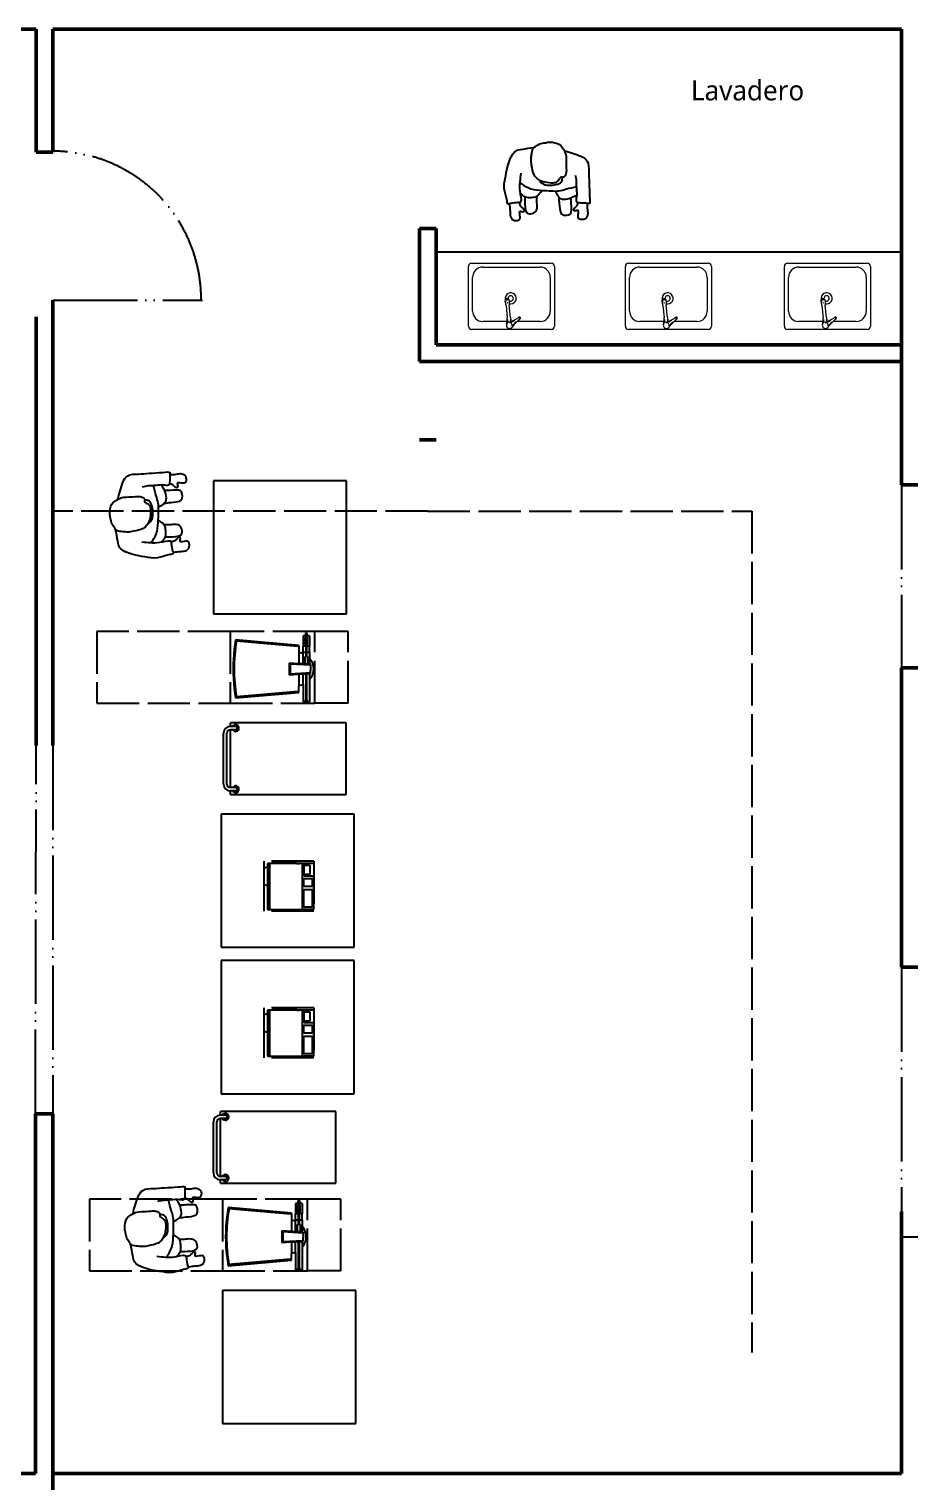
# Model space of a CAD drawing. Header units: millimetres. Extents: x 44692 to 172587, y -26854 to 14445.
# Drawn here: x 143168 to 148461, y -19212 to -10477 of the extents above; entities that cross this region are included whole.
import ezdxf

# ---------------------------------------------------------------- set-up
doc = ezdxf.new("R2010")
doc.units = ezdxf.units.MM
doc.header["$LTSCALE"] = 100
doc.linetypes.add('DASHEDX2', pattern=[3.048, 2.54, -0.508])
doc.linetypes.add('DIVIDEX2', pattern=[6.604, 5.08, -0.508, 0, -0.508, 0, -0.508])
for name, color, linetype in [('Area circulacion', 50, 'DASHEDX2'), ('Area proceso', 90, 'DASHEDX2'), ('Maquinas', 200, 'Continuous'), ('Mesas-estantes', 230, 'Continuous'), ('Muebles', 112, 'Continuous'), ('Personal', 171, 'Continuous'), ('Puertas', 43, 'DIVIDEX2'), ('rotulo', 211, 'Continuous'), ('Transporte semielaborado', 30, 'Continuous')]:
    doc.layers.add(name, color=color, linetype=linetype)
doc.layers.add('Paredes', color=7, linetype='Continuous', lineweight=50)
doc.styles.add('OpenSans', font='OpenSans-Regular.ttf')

# ---------------------------------------------------------------- blocks, each defined once
blk = doc.blocks.new('cl09-14')
at = {"lineweight": 5}
for p, q in [((-0.269, 0.02), (-0.269, 0.3945)), ((-0.249, 0.4145), (0.0095, 0.4145)), ((-0.1788, 0.3645), (-0.0361, 0.3645)), ((0.0095, 0.4145), (0.249, 0.4145)), ((0.0274, 0.3645), (0.1788, 0.3645)), ((0.269, 0.3945), (0.269, 0.02)), ((-0.2428, 0.0885), (-0.2428, 0.3005)), ((0.006, 0.3403), (0.0136, 0.2619)), ((0.034, 0.2639), (0.0265, 0.3414)), ((0.2428, 0.3005), (0.2428, 0.0885)), ((0.249, 0), (-0.249, 0)), ((0.1788, 0.0245), (-0.1788, 0.0245))]:
    blk.add_line(p, q, dxfattribs=at)
for centre, radius, start, end in [((-0.249, 0.3945), 0.02, 90, 180), ((-0.1788, 0.3005), 0.064, 90, 180), ((-0.2092, 0.5518), 0.255, 307.29995, 323.44123), ((0.0939, 0.1256), 0.255, 107.37848, 123.51976), ((-0.0791, 0.4381), 0.0866, 305.66886, 327.17012), ((0.0292, 0.2858), 0.0866, 103.6496, 125.15085), ((0.011, 0.3884), 0.0162, 164.00843, 277.23501), ((0.0117, 0.388), 0.02, 287.37848, 143.44123), ((0.0517, 0.3563), 0.0293, 157.81042, 186.31744), ((0.126, 0.3513), 0.1, 162.19035, 185.67746), ((0.1788, 0.3005), 0.064, 0, 90), ((0.249, 0.3945), 0.02, 0, 90), ((-0.0506, 0.3437), 0.00664, 127.29995, 303.51976), ((-0.0487, 0.3439), 0.00491, 158.92924, 241.9125), ((-0.0935, 0.3304), 0.1, 5.6774, 19.04527), ((-0.0221, 0.3495), 0.0293, 4.17107, 27.91331), ((0.0047, 0.2202), 0.0346, 74.3543, 12.13808), ((0.0047, 0.2202), 0.0168, 61.4601, 4.85789), ((0.0266, 0.2346), 0.0139, 171.17496, 20.1799), ((-0.0859, 0.252), 0.1, 351.17496, 5.6774), ((0.0267, 0.235), 0.00812, 213.71984, 15.80061), ((0.0262, 0.2395), 0.00759, 64.48838, 123.74119), ((0.1335, 0.2738), 0.1, 185.67746, 200.1799), ((-0.249, 0.02), 0.02, 180, 270), ((-0.1788, 0.0885), 0.064, 180, 270), ((0.1788, 0.0885), 0.064, 270, 0), ((0.249, 0.02), 0.02, 270, 0)]:
    blk.add_arc(centre, radius, start, end, dxfattribs=at)
blk = doc.blocks.new('pa17-16')
for points, knots in [([(5.5575, 2.4391), (5.5549, 2.4218), (5.5525, 2.3852), (5.5491, 2.3329), (5.5712, 2.2599), (5.5431, 2.2589), (5.5029, 2.2526), (5.4793, 2.2435), (5.4785, 2.2813), (5.4499, 2.3438), (5.4658, 2.4235), (5.4776, 2.5033), (5.5116, 2.5798), (5.5552, 2.585), (5.608, 2.5962), (5.6336, 2.6001)], [0, 0, 0, 0, 0.404899, 0.829805, 1.276298, 1.516647, 1.885942, 2.122553, 2.418487, 2.881882, 3.382407, 3.897515, 4.613825, 5.020942, 5.393355, 5.393355, 5.393355, 5.393355]), ([(5.62, 2.5537), (5.6188, 2.5427), (5.6154, 2.5253), (5.6223, 2.4901), (5.6346, 2.4293), (5.661, 2.4064), (5.685, 2.3908), (5.7322, 2.3832), (5.7723, 2.3842), (5.7881, 2.3969), (5.8018, 2.4268), (5.8146, 2.4162), (5.8324, 2.4305), (5.8382, 2.4568), (5.8318, 2.5038), (5.8344, 2.5615), (5.8137, 2.5937), (5.7944, 2.6284), (5.7307, 2.6388), (5.7037, 2.6296), (5.6679, 2.626), (5.6442, 2.6055), (5.6228, 2.5961), (5.6214, 2.5667), (5.62, 2.5537)], [0, 0, 0, 0, 0.297584, 0.631064, 1.068635, 1.39533, 1.69617, 2.097861, 2.458938, 2.716293, 3.010442, 3.199165, 3.447293, 3.731671, 4.119196, 4.541864, 4.881702, 5.22714, 5.673063, 5.989311, 6.327668, 6.644571, 6.906626, 7.259736, 7.259736, 7.259736, 7.259736]), ([(5.8196, 2.5846), (5.837, 2.5819), (5.8817, 2.5675), (5.9755, 2.5418), (5.972, 2.4609), (5.9791, 2.3926), (5.9812, 2.315), (5.9891, 2.2612), (5.9692, 2.2664), (5.9401, 2.2663), (5.9063, 2.2668), (5.9005, 2.2811), (5.909, 2.3184), (5.9007, 2.3606), (5.9019, 2.4011), (5.8964, 2.4238), (5.8933, 2.4348)], [6.682038, 6.682038, 6.682038, 6.682038, 7.076266, 7.806153, 8.304227, 8.77662, 9.284333, 9.649979, 9.844608, 10.160206, 10.472731, 10.661147, 10.998544, 11.371438, 11.724832, 12.051545, 12.051545, 12.051545, 12.051545]), ([(5.6724, 2.3994), (5.675, 2.3947), (5.6837, 2.383), (5.7041, 2.3718), (5.7348, 2.3697), (5.774, 2.3728), (5.8085, 2.3874), (5.8116, 2.4015), (5.8144, 2.4199)], [0.121052, 0.121052, 0.121052, 0.121052, 0.297289, 0.584433, 0.895396, 1.26174, 1.600834, 1.760925, 1.760925, 1.760925, 1.760925]), ([(5.5522, 2.3809), (5.573, 2.3653), (5.6222, 2.3398), (5.6924, 2.3383), (5.7952, 2.3323), (5.8376, 2.352), (5.881, 2.3613), (5.9019, 2.366)], [0, 0, 0, 0, 0.49262, 0.970296, 1.525877, 1.91054, 2.357805, 2.357805, 2.357805, 2.357805]), ([(5.5552, 2.3206), (5.5597, 2.3147), (5.5706, 2.3043), (5.5892, 2.2916), (5.6248, 2.2913), (5.6613, 2.2967), (5.6731, 2.3154), (5.6858, 2.3299), (5.6912, 2.3378)], [0, 0, 0, 0, 0.262594, 0.520609, 0.853848, 1.185107, 1.43842, 1.738028, 1.738028, 1.738028, 1.738028]), ([(5.7713, 2.3359), (5.7736, 2.3305), (5.7786, 2.3203), (5.7954, 2.2951), (5.8154, 2.2848), (5.8612, 2.2906), (5.8838, 2.3057), (5.8988, 2.3117), (5.9058, 2.3148)], [0, 0, 0, 0, 0.233477, 0.532145, 0.79329, 1.163492, 1.458071, 1.725911, 1.725911, 1.725911, 1.725911]), ([(5.4915, 2.2484), (5.4936, 2.2374), (5.4981, 2.215), (5.4968, 2.1806), (5.512, 2.1445), (5.5569, 2.147), (5.5634, 2.1681), (5.5498, 2.2128), (5.5753, 2.1995), (5.5912, 2.209), (5.5741, 2.2257), (5.5617, 2.2339), (5.5559, 2.2515), (5.5556, 2.26)], [0, 0, 0, 0, 0.324329, 0.654038, 0.980089, 1.31306, 1.562526, 1.890179, 2.123217, 2.319335, 2.559559, 2.78492, 3.066636, 3.066636, 3.066636, 3.066636]), ([(5.5867, 2.2952), (5.5866, 2.2877), (5.5872, 2.2667), (5.5883, 2.1873), (5.6353, 2.19), (5.6673, 2.2128), (5.6606, 2.2618), (5.6599, 2.2881), (5.6606, 2.3008)], [0.078483, 0.078483, 0.078483, 0.078483, 0.321516, 0.797556, 1.122606, 1.448668, 1.830958, 2.166281, 2.166281, 2.166281, 2.166281]), ([(5.7943, 2.2992), (5.7951, 2.2858), (5.7984, 2.2614), (5.8038, 2.2002), (5.8255, 2.1869), (5.8672, 2.191), (5.8755, 2.2117), (5.8718, 2.2605), (5.8715, 2.286), (5.871, 2.2978)], [0, 0, 0, 0, 0.353805, 0.775896, 1.041599, 1.377968, 1.615337, 2.001902, 2.313716, 2.313716, 2.313716, 2.313716]), ([(5.9713, 2.2652), (5.9703, 2.2553), (5.9686, 2.234), (5.9786, 2.2017), (5.9668, 2.1644), (5.9218, 2.1628), (5.9134, 2.1832), (5.9229, 2.229), (5.8988, 2.2135), (5.882, 2.2215), (5.8976, 2.2397), (5.908, 2.248), (5.912, 2.2618), (5.9127, 2.2683)], [0.038839, 0.038839, 0.038839, 0.038839, 0.324329, 0.654038, 0.980089, 1.31306, 1.562526, 1.890179, 2.123217, 2.319335, 2.559559, 2.78492, 2.989829, 2.989829, 2.989829, 2.989829])]:
    blk.add_open_spline(points, degree=3, knots=knots)

msp = doc.modelspace()

# ---------------------------------------------------------------- linework, layer by layer
for p, q in [((144885.805, -14098.622), (144885.805, -14098.622)), ((144578.18, -15730.149), (144578.18, -15780.149)), ((144578.018, -16611.707), (144578.018, -16661.707)), ((144840.681, -17512.047), (144840.681, -17512.047))]:
    msp.add_line(p, q)
at = {"layer": 'Area circulacion'}
for p, q in [((145513.287, -12139.315), (145513.287, -12107.328)), ((145563.287, -13376.065), (143310.452, -13376.065)), ((145563.287, -13376.065), (147511.465, -13376.065)), ((147511.465, -13376.065), (147511.465, -18434.382))]:
    msp.add_line(p, q, dxfattribs=at)
at = {"layer": 'Area proceso', "color": 3}
for p, q in [((144375.805, -14098.622), (143575.805, -14098.622)), ((143575.805, -14098.622), (143575.805, -14528.622)), ((144885.805, -14098.622), (144285.805, -14098.622)), ((145085.805, -14098.622), (144885.805, -14098.622)), ((145085.805, -14528.622), (145085.805, -14098.622)), ((143575.805, -14528.622), (144375.805, -14528.622)), ((144330.681, -17512.047), (143530.681, -17512.047)), ((143530.681, -17512.047), (143530.681, -17942.047)), ((144840.681, -17512.047), (144240.681, -17512.047)), ((145040.681, -17512.047), (144840.681, -17512.047)), ((145040.681, -17942.047), (145040.681, -17512.047)), ((143530.681, -17942.047), (144330.681, -17942.047))]:
    msp.add_line(p, q, dxfattribs=at)
at = {"layer": 'Area proceso'}
for p, q in [((144885.805, -14098.622), (144375.805, -14098.622)), ((144375.805, -14098.622), (144375.805, -14528.622)), ((144885.805, -14098.622), (144375.805, -14098.622)), ((144885.805, -14528.622), (144885.805, -14098.622)), ((144375.805, -14528.622), (144885.805, -14528.622)), ((145085.805, -14528.622), (144885.805, -14528.622)), ((144578.18, -15480.149), (144578.18, -15730.149)), ((144878.18, -15480.149), (144578.18, -15480.149)), ((144878.18, -15480.149), (144878.18, -15780.149)), ((144878.18, -15780.149), (144578.18, -15780.149)), ((144578.018, -16361.707), (144578.018, -16611.707)), ((144878.018, -16361.707), (144578.018, -16361.707)), ((144878.018, -16361.707), (144878.018, -16661.707)), ((144878.018, -16661.707), (144578.018, -16661.707)), ((144840.681, -17512.047), (144330.681, -17512.047)), ((144330.681, -17512.047), (144330.681, -17942.047)), ((144840.681, -17512.047), (144330.681, -17512.047)), ((144840.681, -17942.047), (144840.681, -17512.047)), ((144330.681, -17942.047), (144840.681, -17942.047)), ((145040.681, -17942.047), (144840.681, -17942.047))]:
    msp.add_line(p, q, dxfattribs=at)
at = {"layer": 'Maquinas'}
for p, q in [((144408.751, -14149.079), (144404.247, -14177.983)), ((144789.581, -14182.397), (144408.751, -14149.079)), ((144408.751, -14149.079), (144414.055, -14155.85)), ((144830.774, -14124.999), (144814.727, -14124.999)), ((144814.727, -14124.999), (144814.727, -14186.62)), ((144826.116, -14132.177), (144826.116, -14177.769)), ((144830.774, -14132.177), (144826.116, -14132.177)), ((144830.774, -14106.132), (144837.113, -14106.132)), ((144830.774, -14111.023), (144830.774, -14106.132)), ((144830.774, -14111.023), (144837.113, -14111.023)), ((144830.774, -14124.999), (144830.774, -14111.023)), ((144830.774, -14124.999), (144830.774, -14132.177)), ((144830.774, -14132.177), (144830.774, -14177.769)), ((144837.113, -14106.132), (144837.113, -14111.023)), ((144837.113, -14111.023), (144837.113, -14124.999)), ((144853.159, -14124.999), (144837.113, -14124.999)), ((144837.113, -14132.177), (144837.113, -14124.999)), ((144841.77, -14132.177), (144837.113, -14132.177)), ((144837.113, -14177.769), (144837.113, -14132.177)), ((144841.77, -14177.769), (144841.77, -14132.177)), ((144853.159, -14124.999), (144853.159, -14186.62)), ((144397.684, -14236.114), (144395.631, -14265.294)), ((144400.557, -14207.002), (144397.684, -14236.114)), ((144404.247, -14177.983), (144400.557, -14207.002)), ((144783.298, -14188.155), (144414.055, -14155.85)), ((144783.298, -14188.155), (144789.581, -14182.397)), ((144789.581, -14182.397), (144789.581, -14222.45)), ((144789.581, -14222.45), (144813.042, -14228.755)), ((144789.581, -14222.45), (144789.581, -14292.409)), ((144813.042, -14228.755), (144814.727, -14229.677)), ((144830.774, -14186.62), (144814.727, -14186.62)), ((144814.727, -14223.247), (144814.727, -14186.62)), ((144814.727, -14223.247), (144830.774, -14223.247)), ((144814.727, -14223.247), (144814.727, -14229.677)), ((144814.727, -14293.779), (144814.727, -14229.677)), ((144830.774, -14177.769), (144826.116, -14177.769)), ((144830.774, -14177.769), (144830.774, -14186.62)), ((144830.774, -14186.62), (144830.774, -14223.247)), ((144830.774, -14223.247), (144830.774, -14249.723)), ((144841.77, -14177.769), (144837.113, -14177.769)), ((144837.113, -14186.62), (144837.113, -14177.769)), ((144853.159, -14186.62), (144837.113, -14186.62)), ((144837.113, -14223.247), (144837.113, -14186.62)), ((144837.113, -14223.247), (144853.159, -14223.247)), ((144837.113, -14249.723), (144837.113, -14223.247)), ((144853.159, -14223.247), (144853.159, -14186.62)), ((144853.159, -14223.247), (144853.159, -14257.996)), ((144394.398, -14294.521), (144393.987, -14323.771)), ((144393.987, -14323.771), (144394.398, -14353.021)), ((144395.631, -14265.294), (144394.398, -14294.521)), ((144731.634, -14289.252), (144731.634, -14358.29)), ((144789.581, -14292.409), (144731.634, -14289.252)), ((144736.99, -14294.908), (144731.634, -14289.252)), ((144859.907, -14301.604), (144736.99, -14294.908)), ((144736.99, -14294.908), (144736.99, -14352.635)), ((144814.727, -14293.779), (144789.581, -14292.409)), ((144826.116, -14294.399), (144814.727, -14293.779)), ((144830.774, -14249.723), (144826.116, -14249.723)), ((144826.116, -14294.399), (144826.116, -14249.723)), ((144841.77, -14295.252), (144826.116, -14294.399)), ((144837.113, -14249.723), (144830.774, -14249.723)), ((144841.77, -14249.723), (144837.113, -14249.723)), ((144841.77, -14249.723), (144841.77, -14295.252)), ((144853.159, -14295.873), (144841.77, -14295.252)), ((144853.159, -14257.996), (144853.159, -14295.873)), ((144859.907, -14296.24), (144853.159, -14295.873)), ((144859.907, -14296.24), (144859.907, -14301.604)), ((144859.907, -14301.604), (144859.907, -14315.19)), ((144859.907, -14315.19), (144859.907, -14332.353)), ((144394.398, -14353.021), (144395.631, -14382.248)), ((144395.631, -14382.248), (144397.684, -14411.429)), ((144397.684, -14411.429), (144400.557, -14440.54)), ((144731.634, -14358.29), (144736.99, -14352.635)), ((144731.634, -14358.29), (144789.581, -14355.134)), ((144736.99, -14352.635), (144859.615, -14345.955)), ((144789.581, -14355.134), (144814.727, -14353.764)), ((144789.581, -14355.134), (144789.581, -14425.093)), ((144814.727, -14353.764), (144830.774, -14352.89)), ((144814.727, -14417.866), (144814.727, -14353.764)), ((144830.774, -14352.89), (144837.113, -14352.544)), ((144830.774, -14352.89), (144830.774, -14509.966)), ((144837.113, -14352.544), (144853.159, -14351.67)), ((144837.113, -14509.966), (144837.113, -14352.544)), ((144853.159, -14351.67), (144859.907, -14351.302)), ((144853.159, -14351.67), (144853.159, -14389.547)), ((144853.159, -14389.547), (144853.159, -14522.544)), ((144859.615, -14345.955), (144859.907, -14345.955)), ((144859.847, -14350.197), (144859.615, -14345.955)), ((144859.847, -14350.197), (144859.907, -14345.955)), ((144859.907, -14351.302), (144859.847, -14350.197)), ((144859.907, -14345.955), (144859.907, -14332.353)), ((144400.557, -14440.54), (144404.247, -14469.56)), ((144404.247, -14469.56), (144408.751, -14498.464)), ((144408.751, -14498.464), (144789.581, -14465.145)), ((144408.751, -14498.464), (144414.055, -14491.693)), ((144783.298, -14459.388), (144414.055, -14491.693)), ((144789.581, -14465.145), (144783.298, -14459.388)), ((144813.042, -14418.787), (144789.581, -14425.093)), ((144789.581, -14465.145), (144789.581, -14425.093)), ((144814.727, -14417.866), (144813.042, -14418.787)), ((144814.727, -14417.866), (144814.727, -14522.544)), ((144830.774, -14522.544), (144814.727, -14522.544)), ((144837.113, -14509.966), (144830.774, -14509.966)), ((144830.774, -14522.544), (144830.774, -14509.966)), ((144830.774, -14522.544), (144837.113, -14522.544)), ((144830.774, -14522.544), (144830.774, -14527.435)), ((144830.774, -14527.435), (144837.113, -14527.435)), ((144837.113, -14509.966), (144837.113, -14522.544)), ((144853.159, -14522.544), (144837.113, -14522.544)), ((144837.113, -14522.544), (144837.113, -14527.435)), ((144601.229, -15515.463), (144578.996, -15521.562)), ((144578.996, -15521.562), (144578.996, -15619.061)), ((144601.229, -15493.507), (144601.229, -15515.463)), ((144613.309, -15493.507), (144601.229, -15493.507)), ((144603.23, -15514.914), (144601.229, -15515.463)), ((144608.076, -15514.914), (144603.23, -15514.914)), ((144603.23, -15625.709), (144603.23, -15514.914)), ((144608.076, -15625.709), (144608.076, -15514.914)), ((144613.309, -15493.507), (144613.309, -15770.458)), ((144631.428, -15493.507), (144613.309, -15493.507)), ((144683.552, -15491.62), (144631.428, -15491.62)), ((144631.428, -15493.507), (144631.428, -15491.62)), ((144777.255, -15493.507), (144631.428, -15493.507)), ((144683.552, -15491.62), (144683.552, -15487.845)), ((144683.552, -15487.845), (144689.605, -15487.845)), ((144683.552, -15491.62), (144689.605, -15491.62)), ((144689.605, -15491.62), (144689.605, -15487.845)), ((144696.586, -15487.845), (144689.605, -15487.845)), ((144696.586, -15491.62), (144689.605, -15491.62)), ((144696.586, -15487.845), (144696.586, -15484.07)), ((144696.586, -15484.07), (144713.572, -15484.07)), ((144696.586, -15491.62), (144696.586, -15487.845)), ((144696.586, -15491.62), (144713.572, -15491.62)), ((144713.572, -15487.845), (144713.572, -15484.07)), ((144720.554, -15487.845), (144713.572, -15487.845)), ((144713.572, -15491.62), (144713.572, -15487.845)), ((144720.554, -15491.62), (144713.572, -15491.62)), ((144720.554, -15491.62), (144720.554, -15487.845)), ((144720.554, -15487.845), (144726.576, -15487.845)), ((144720.554, -15491.62), (144726.576, -15491.62)), ((144726.576, -15491.62), (144726.576, -15487.845)), ((144777.255, -15491.62), (144726.576, -15491.62)), ((144777.255, -15493.507), (144777.255, -15491.62)), ((144777.255, -15491.62), (144792.864, -15491.62)), ((144777.255, -15493.507), (144792.864, -15493.507)), ((144792.864, -15493.507), (144792.864, -15491.62)), ((144792.864, -15491.62), (144805.569, -15491.62)), ((144805.569, -15493.507), (144792.864, -15493.507)), ((144805.569, -15493.507), (144805.569, -15491.62)), ((144805.569, -15491.62), (144806.094, -15491.62)), ((144806.094, -15493.507), (144805.569, -15493.507)), ((144806.094, -15493.507), (144806.094, -15491.62)), ((144808.929, -15493.507), (144806.094, -15493.507)), ((144808.929, -15493.507), (144808.929, -15770.458)), ((144820.253, -15493.507), (144808.929, -15493.507)), ((144878.18, -15493.507), (144820.253, -15493.507)), ((144820.253, -15493.507), (144820.253, -15502.944)), ((144820.253, -15559.566), (144820.253, -15502.944)), ((144820.253, -15502.944), (144854.321, -15502.944)), ((144854.321, -15502.944), (144854.321, -15559.566)), ((144878.18, -15493.507), (144878.18, -15569.003)), ((144578.996, -15619.061), (144601.229, -15625.16)), ((144601.229, -15625.16), (144601.229, -15770.458)), ((144601.229, -15625.16), (144603.23, -15625.709)), ((144603.23, -15625.709), (144608.076, -15625.709)), ((144818.65, -15584.102), (144868.689, -15584.102)), ((144818.65, -15632.436), (144818.65, -15584.102)), ((144868.689, -15632.436), (144818.65, -15632.436)), ((144854.321, -15559.566), (144820.253, -15559.566)), ((144820.253, -15559.566), (144820.253, -15569.003)), ((144878.18, -15569.003), (144820.253, -15569.003)), ((144868.689, -15584.102), (144868.689, -15632.436)), ((144878.18, -15770.458), (144878.18, -15569.003)), ((144818.65, -15649.83), (144868.689, -15649.83)), ((144818.65, -15755.359), (144818.65, -15649.83)), ((144868.689, -15649.83), (144868.689, -15755.359)), ((144601.229, -15770.458), (144613.309, -15770.458)), ((144613.309, -15770.458), (144808.929, -15770.458)), ((144878.18, -15770.458), (144808.929, -15770.458)), ((144868.689, -15755.359), (144818.65, -15755.359)), ((144601.067, -16397.021), (144578.834, -16403.12)), ((144578.834, -16403.12), (144578.834, -16500.619)), ((144601.067, -16375.065), (144601.067, -16397.021)), ((144613.146, -16375.065), (144601.067, -16375.065)), ((144603.067, -16396.472), (144601.067, -16397.021)), ((144607.914, -16396.472), (144603.067, -16396.472)), ((144603.067, -16507.267), (144603.067, -16396.472)), ((144607.914, -16507.267), (144607.914, -16396.472)), ((144613.146, -16375.065), (144613.146, -16652.016)), ((144631.265, -16375.065), (144613.146, -16375.065)), ((144683.39, -16373.178), (144631.265, -16373.178)), ((144631.265, -16375.065), (144631.265, -16373.178)), ((144777.092, -16375.065), (144631.265, -16375.065)), ((144683.39, -16373.178), (144683.39, -16369.403)), ((144683.39, -16369.403), (144689.442, -16369.403)), ((144683.39, -16373.178), (144689.442, -16373.178)), ((144689.442, -16373.178), (144689.442, -16369.403)), ((144696.423, -16369.403), (144689.442, -16369.403)), ((144696.423, -16373.178), (144689.442, -16373.178)), ((144696.423, -16369.403), (144696.423, -16365.628)), ((144696.423, -16365.628), (144713.41, -16365.628)), ((144696.423, -16373.178), (144696.423, -16369.403)), ((144696.423, -16373.178), (144713.41, -16373.178)), ((144713.41, -16369.403), (144713.41, -16365.628)), ((144720.391, -16369.403), (144713.41, -16369.403)), ((144713.41, -16373.178), (144713.41, -16369.403)), ((144720.391, -16373.178), (144713.41, -16373.178)), ((144720.391, -16373.178), (144720.391, -16369.403)), ((144720.391, -16369.403), (144726.413, -16369.403)), ((144720.391, -16373.178), (144726.413, -16373.178)), ((144726.413, -16373.178), (144726.413, -16369.403)), ((144777.092, -16373.178), (144726.413, -16373.178)), ((144777.092, -16375.065), (144777.092, -16373.178)), ((144777.092, -16373.178), (144792.702, -16373.178)), ((144777.092, -16375.065), (144792.702, -16375.065)), ((144792.702, -16375.065), (144792.702, -16373.178)), ((144792.702, -16373.178), (144805.406, -16373.178)), ((144805.406, -16375.065), (144792.702, -16375.065)), ((144805.406, -16375.065), (144805.406, -16373.178)), ((144805.406, -16373.178), (144805.931, -16373.178)), ((144805.931, -16375.065), (144805.406, -16375.065)), ((144805.931, -16375.065), (144805.931, -16373.178)), ((144808.766, -16375.065), (144805.931, -16375.065)), ((144808.766, -16375.065), (144808.766, -16652.016)), ((144820.091, -16375.065), (144808.766, -16375.065)), ((144878.018, -16375.065), (144820.091, -16375.065)), ((144820.091, -16375.065), (144820.091, -16384.502)), ((144820.091, -16441.124), (144820.091, -16384.502)), ((144820.091, -16384.502), (144854.159, -16384.502)), ((144854.159, -16384.502), (144854.159, -16441.124)), ((144878.018, -16375.065), (144878.018, -16450.561)), ((144578.834, -16500.619), (144601.067, -16506.718)), ((144601.067, -16506.718), (144601.067, -16652.016)), ((144601.067, -16506.718), (144603.067, -16507.267)), ((144603.067, -16507.267), (144607.914, -16507.267)), ((144818.487, -16465.66), (144868.526, -16465.66)), ((144818.487, -16513.994), (144818.487, -16465.66)), ((144854.159, -16441.124), (144820.091, -16441.124)), ((144820.091, -16441.124), (144820.091, -16450.561)), ((144878.018, -16450.561), (144820.091, -16450.561)), ((144868.526, -16465.66), (144868.526, -16513.994)), ((144878.018, -16652.016), (144878.018, -16450.561)), ((144868.526, -16513.994), (144818.487, -16513.994)), ((144818.487, -16531.388), (144868.526, -16531.388)), ((144818.487, -16636.917), (144818.487, -16531.388)), ((144868.526, -16531.388), (144868.526, -16636.917)), ((144601.067, -16652.016), (144613.146, -16652.016)), ((144613.146, -16652.016), (144808.766, -16652.016)), ((144878.018, -16652.016), (144808.766, -16652.016)), ((144868.526, -16636.917), (144818.487, -16636.917)), ((144785.65, -17538.423), (144769.603, -17538.423)), ((144769.603, -17538.423), (144769.603, -17600.045)), ((144780.992, -17545.602), (144780.992, -17591.194)), ((144785.65, -17545.602), (144780.992, -17545.602)), ((144785.65, -17519.557), (144791.989, -17519.557)), ((144785.65, -17524.448), (144785.65, -17519.557)), ((144785.65, -17524.448), (144791.989, -17524.448)), ((144785.65, -17538.423), (144785.65, -17524.448)), ((144785.65, -17538.423), (144785.65, -17545.602)), ((144785.65, -17545.602), (144785.65, -17591.194)), ((144791.989, -17519.557), (144791.989, -17524.448)), ((144791.989, -17524.448), (144791.989, -17538.423)), ((144808.035, -17538.423), (144791.989, -17538.423)), ((144791.989, -17545.602), (144791.989, -17538.423)), ((144796.646, -17545.602), (144791.989, -17545.602)), ((144791.989, -17591.194), (144791.989, -17545.602)), ((144796.646, -17591.194), (144796.646, -17545.602)), ((144808.035, -17538.423), (144808.035, -17600.045)), ((144355.433, -17620.427), (144352.56, -17649.539)), ((144359.123, -17591.408), (144355.433, -17620.427)), ((144363.627, -17562.504), (144359.123, -17591.408)), ((144744.457, -17595.822), (144363.627, -17562.504)), ((144363.627, -17562.504), (144368.931, -17569.275)), ((144738.174, -17601.579), (144368.931, -17569.275)), ((144738.174, -17601.579), (144744.457, -17595.822)), ((144744.457, -17595.822), (144744.457, -17635.875)), ((144744.457, -17635.875), (144767.918, -17642.18)), ((144744.457, -17635.875), (144744.457, -17705.834)), ((144767.918, -17642.18), (144769.603, -17643.102)), ((144785.65, -17600.045), (144769.603, -17600.045)), ((144769.603, -17636.672), (144769.603, -17600.045)), ((144769.603, -17636.672), (144785.65, -17636.672)), ((144769.603, -17636.672), (144769.603, -17643.102)), ((144769.603, -17707.204), (144769.603, -17643.102)), ((144785.65, -17591.194), (144780.992, -17591.194)), ((144785.65, -17591.194), (144785.65, -17600.045)), ((144785.65, -17600.045), (144785.65, -17636.672)), ((144785.65, -17636.672), (144785.65, -17663.148)), ((144796.646, -17591.194), (144791.989, -17591.194)), ((144791.989, -17600.045), (144791.989, -17591.194)), ((144808.035, -17600.045), (144791.989, -17600.045)), ((144791.989, -17636.672), (144791.989, -17600.045)), ((144791.989, -17636.672), (144808.035, -17636.672)), ((144791.989, -17663.148), (144791.989, -17636.672)), ((144808.035, -17636.672), (144808.035, -17600.045)), ((144808.035, -17636.672), (144808.035, -17671.421)), ((144349.274, -17707.946), (144348.863, -17737.196)), ((144350.507, -17678.719), (144349.274, -17707.946)), ((144352.56, -17649.539), (144350.507, -17678.719)), ((144686.51, -17702.677), (144686.51, -17771.715)), ((144744.457, -17705.834), (144686.51, -17702.677)), ((144691.866, -17708.333), (144686.51, -17702.677)), ((144814.783, -17715.028), (144691.866, -17708.333)), ((144691.866, -17708.333), (144691.866, -17766.06)), ((144769.603, -17707.204), (144744.457, -17705.834)), ((144780.992, -17707.824), (144769.603, -17707.204)), ((144785.65, -17663.148), (144780.992, -17663.148)), ((144780.992, -17707.824), (144780.992, -17663.148)), ((144796.646, -17708.677), (144780.992, -17707.824)), ((144791.989, -17663.148), (144785.65, -17663.148)), ((144796.646, -17663.148), (144791.989, -17663.148)), ((144796.646, -17663.148), (144796.646, -17708.677)), ((144808.035, -17709.297), (144796.646, -17708.677)), ((144808.035, -17671.421), (144808.035, -17709.297)), ((144814.783, -17709.665), (144808.035, -17709.297)), ((144814.783, -17709.665), (144814.783, -17715.028)), ((144814.783, -17715.028), (144814.783, -17728.615)), ((144814.783, -17728.615), (144814.783, -17745.777)), ((144348.863, -17737.196), (144349.274, -17766.446)), ((144349.274, -17766.446), (144350.507, -17795.673)), ((144350.507, -17795.673), (144352.56, -17824.854)), ((144686.51, -17771.715), (144691.866, -17766.06)), ((144686.51, -17771.715), (144744.457, -17768.558)), ((144691.866, -17766.06), (144814.491, -17759.38)), ((144744.457, -17768.558), (144769.603, -17767.188)), ((144744.457, -17768.558), (144744.457, -17838.518)), ((144769.603, -17767.188), (144785.65, -17766.314)), ((144769.603, -17831.29), (144769.603, -17767.188)), ((144785.65, -17766.314), (144791.989, -17765.969)), ((144785.65, -17766.314), (144785.65, -17923.391)), ((144791.989, -17765.969), (144808.035, -17765.095)), ((144791.989, -17923.391), (144791.989, -17765.969)), ((144808.035, -17765.095), (144814.783, -17764.727)), ((144808.035, -17765.095), (144808.035, -17802.971)), ((144808.035, -17802.971), (144808.035, -17935.969)), ((144814.491, -17759.38), (144814.783, -17759.38)), ((144814.722, -17763.622), (144814.491, -17759.38)), ((144814.722, -17763.622), (144814.783, -17759.38)), ((144814.783, -17764.727), (144814.722, -17763.622)), ((144814.783, -17759.38), (144814.783, -17745.777)), ((144352.56, -17824.854), (144355.433, -17853.965)), ((144355.433, -17853.965), (144359.123, -17882.984)), ((144359.123, -17882.984), (144363.627, -17911.889)), ((144363.627, -17911.889), (144744.457, -17878.57)), ((144363.627, -17911.889), (144368.931, -17905.117)), ((144738.174, -17872.813), (144368.931, -17905.117)), ((144744.457, -17878.57), (144738.174, -17872.813)), ((144767.918, -17832.212), (144744.457, -17838.518)), ((144744.457, -17878.57), (144744.457, -17838.518)), ((144769.603, -17831.29), (144767.918, -17832.212)), ((144769.603, -17831.29), (144769.603, -17935.969)), ((144785.65, -17935.969), (144769.603, -17935.969)), ((144791.989, -17923.391), (144785.65, -17923.391)), ((144785.65, -17935.969), (144785.65, -17923.391)), ((144785.65, -17935.969), (144791.989, -17935.969)), ((144785.65, -17935.969), (144785.65, -17940.86)), ((144785.65, -17940.86), (144791.989, -17940.86)), ((144791.989, -17923.391), (144791.989, -17935.969)), ((144808.035, -17935.969), (144791.989, -17935.969)), ((144791.989, -17935.969), (144791.989, -17940.86))]:
    msp.add_line(p, q, dxfattribs=at)
for points in [[(144853.159, -14257.996), (144857.564, -14264.739), (144861.249, -14270.847), (144864.295, -14276.387), (144866.784, -14281.429), (144868.796, -14286.041), (144870.412, -14290.291), (144871.713, -14294.247), (144872.779, -14297.979), (144873.679, -14301.545), (144874.433, -14304.975), (144875.049, -14308.287), (144875.536, -14311.501), (144875.9, -14314.637), (144876.15, -14317.715), (144876.295, -14320.753), (144876.341, -14323.771), (144876.295, -14326.79), (144876.15, -14329.828), (144875.9, -14332.905), (144875.536, -14336.041), (144875.049, -14339.256), (144874.433, -14342.568), (144873.679, -14345.997), (144872.779, -14349.564), (144871.713, -14353.296), (144870.412, -14357.252), (144868.796, -14361.502), (144866.784, -14366.114), (144864.295, -14371.156), (144861.249, -14376.696), (144857.564, -14382.804), (144853.159, -14389.547)], [(144859.907, -14332.353), (144860.232, -14331.467), (144860.511, -14330.507), (144860.743, -14329.483), (144860.931, -14328.405), (144861.075, -14327.284), (144861.176, -14326.131), (144861.236, -14324.956), (144861.256, -14323.771), (144861.236, -14322.586), (144861.176, -14321.412), (144861.075, -14320.259), (144860.931, -14319.138), (144860.743, -14318.06), (144860.511, -14317.036), (144860.232, -14316.075), (144859.907, -14315.19)], [(144808.035, -17671.421), (144812.44, -17678.164), (144816.125, -17684.271), (144819.171, -17689.812), (144821.66, -17694.854), (144823.672, -17699.466), (144825.288, -17703.715), (144826.589, -17707.672), (144827.655, -17711.403), (144828.555, -17714.97), (144829.309, -17718.4), (144829.925, -17721.712), (144830.412, -17724.926), (144830.776, -17728.062), (144831.026, -17731.139), (144831.171, -17734.178), (144831.217, -17737.196), (144831.171, -17740.215), (144831.026, -17743.253), (144830.776, -17746.33), (144830.412, -17749.466), (144829.925, -17752.68), (144829.309, -17755.993), (144828.555, -17759.422), (144827.655, -17762.989), (144826.589, -17766.72), (144825.288, -17770.677), (144823.672, -17774.927), (144821.66, -17779.538), (144819.171, -17784.58), (144816.125, -17790.121), (144812.44, -17796.228), (144808.035, -17802.971)], [(144814.783, -17745.777), (144815.108, -17744.892), (144815.387, -17743.932), (144815.619, -17742.907), (144815.807, -17741.829), (144815.951, -17740.709), (144816.052, -17739.556), (144816.112, -17738.381), (144816.132, -17737.196), (144816.112, -17736.011), (144816.052, -17734.837), (144815.951, -17733.684), (144815.807, -17732.563), (144815.619, -17731.485), (144815.387, -17730.46), (144815.108, -17729.5), (144814.783, -17728.615)]]:
    msp.add_lwpolyline(points, dxfattribs=at)
for centre in [(145371.331, -14324.844), (145326.207, -17738.269)]:
    msp.add_arc(centre, 971.708, 169.9864267, 189.8870323, dxfattribs=at)
at = {"layer": 'Mesas-estantes'}
for p, q in [((145075.818, -13192.939), (144275.818, -13192.939)), ((144275.818, -13192.939), (144275.818, -13992.939)), ((145075.818, -13992.939), (145075.818, -13192.939)), ((144275.818, -13992.939), (145075.818, -13992.939)), ((145122.205, -15195.981), (144322.205, -15195.981)), ((144322.205, -15195.981), (144322.205, -15995.981)), ((145122.205, -15995.981), (145122.205, -15195.981)), ((144322.205, -15995.981), (145122.205, -15995.981)), ((145122.043, -16077.539), (144322.043, -16077.539)), ((144322.043, -16077.539), (144322.043, -16877.539)), ((145122.043, -16877.539), (145122.043, -16077.539)), ((144322.043, -16877.539), (145122.043, -16877.539)), ((145130.681, -18060.796), (144330.681, -18060.796)), ((144330.681, -18060.796), (144330.681, -18860.796)), ((145130.681, -18860.796), (145130.681, -18060.796)), ((144330.681, -18860.796), (145130.681, -18860.796))]:
    msp.add_line(p, q, dxfattribs=at)
at = {"layer": 'Muebles'}
msp.add_line((145613.287, -11815.678), (148411.465, -11815.678), dxfattribs=at)
at = {"layer": 'Paredes'}
for p, q in [((143210.452, -10476.822), (140520.003, -10476.822)), ((143210.452, -11017.336), (143210.452, -10476.822)), ((143310.452, -11017.336), (143310.452, -10476.822)), ((144814.453, -10476.822), (145414.453, -10476.822)), ((148411.465, -10476.822), (145411.465, -10476.822)), ((148411.465, -12864.358), (148411.465, -10476.822)), ((148411.465, -10976.065), (148411.465, -12176.065)), ((143210.452, -11163.193), (143210.452, -11017.336)), ((143310.452, -11163.193), (143310.452, -11017.336)), ((143210.452, -11163.193), (143210.452, -11216.578)), ((143310.452, -11216.578), (143310.452, -11163.193)), ((143210.452, -11216.578), (143310.452, -11216.578)), ((145513.287, -12376.065), (145513.287, -11676.065)), ((145613.287, -11676.065), (145513.287, -11676.065)), ((145613.287, -12376.065), (145613.287, -11676.065)), ((143310.452, -12764.358), (143310.452, -12107.328)), ((143210.452, -12864.358), (143210.452, -12207.328)), ((148411.465, -12176.065), (148411.465, -12376.065)), ((145513.287, -12376.065), (145513.287, -12476.065)), ((145627.957, -12376.065), (145613.287, -12376.065)), ((148411.465, -12376.065), (145627.957, -12376.065)), ((148411.465, -12376.065), (148411.465, -12476.065)), ((148411.465, -12476.065), (145513.287, -12476.065)), ((143310.452, -12764.358), (143310.452, -14784.805)), ((143210.452, -12864.358), (143210.452, -14784.805)), ((148411.465, -12864.358), (148411.465, -13217.233)), ((145513.287, -12946.927), (145613.287, -12946.927)), ((148511.465, -13217.233), (148411.465, -13217.233)), ((148411.465, -14417.233), (148411.465, -14317.233)), ((148411.465, -14317.233), (150611.465, -14317.233)), ((148411.465, -14317.233), (148411.465, -16117.233)), ((148411.465, -16117.233), (148411.465, -14417.233)), ((148511.465, -16117.233), (148411.465, -16117.233)), ((143205.9, -16998.603), (143310.452, -16998.603)), ((143205.9, -17278.184), (143205.9, -16998.603)), ((143310.452, -17278.184), (143310.452, -16998.603)), ((143205.9, -17278.184), (143205.9, -19161.604)), ((143310.452, -17278.184), (143310.452, -19161.604)), ((148411.465, -17584.805), (148411.465, -18161.604)), ((148411.465, -18161.604), (148411.465, -19161.604)), ((143205.9, -19161.604), (143005.9, -19161.604))]:
    msp.add_line(p, q, dxfattribs=at)
at = {"layer": 'Paredes', "color": 0}
for p, q in [((143310.452, -10476.822), (145414.453, -10476.822)), ((146314.453, -10476.822), (148411.465, -10476.822)), ((143310.452, -19261.604), (143310.452, -19161.604)), ((148333.559, -19161.604), (143310.452, -19161.604)), ((148411.465, -19161.604), (148333.559, -19161.604))]:
    msp.add_line(p, q, dxfattribs=at)
at = {"layer": 'Puertas'}
for p, q in [((143310.452, -12107.328), (144210.452, -12107.328)), ((148411.465, -13217.233), (148411.465, -14317.233)), ((143205.9, -16998.603), (143210.452, -14784.805)), ((143310.452, -14784.805), (143310.452, -16998.603)), ((148411.465, -16117.233), (148411.465, -17738.229)), ((148411.465, -17738.229), (148511.465, -17738.229))]:
    msp.add_line(p, q, dxfattribs=at)
msp.add_arc((143310.847, -12102.117), 891.211, 359.4321579, 90.5678421, dxfattribs=at)
at = {"layer": 'Transporte semielaborado'}
for p, q in [((144408.934, -14669.177), (144377.248, -14669.177)), ((145073.081, -14647.735), (144378.515, -14647.735)), ((144378.515, -14669.177), (144378.515, -14647.735)), ((145073.081, -15078.67), (145073.081, -14647.735)), ((144336.689, -15016.67), (144336.689, -14709.735)), ((144356.968, -15016.67), (144356.968, -14709.735)), ((144408.934, -14689.456), (144377.248, -14689.456)), ((144378.515, -15036.949), (144378.515, -14689.456)), ((144408.934, -15036.949), (144377.248, -15036.949)), ((144408.934, -15057.229), (144377.248, -15057.229)), ((144378.515, -15078.67), (144378.515, -15057.229)), ((144378.515, -15078.67), (144378.515, -15057.229)), ((144378.515, -15078.67), (144378.515, -15068.531)), ((144378.515, -15078.67), (144388.655, -15078.67)), ((144378.515, -15078.67), (144408.934, -15078.67)), ((144378.515, -15078.67), (145073.081, -15078.67)), ((144347.906, -17006.563), (144316.219, -17006.563)), ((144347.906, -17026.843), (144316.219, -17026.843)), ((145012.053, -16985.122), (144317.487, -16985.122)), ((144317.487, -17006.563), (144317.487, -16985.122)), ((144317.487, -17374.336), (144317.487, -17026.843)), ((145012.053, -17416.057), (145012.053, -16985.122)), ((144275.661, -17354.057), (144275.661, -17047.122)), ((144295.94, -17354.057), (144295.94, -17047.122)), ((144347.906, -17374.336), (144316.219, -17374.336)), ((144347.906, -17394.616), (144316.219, -17394.616)), ((144317.487, -17416.057), (144317.487, -17394.616)), ((144317.487, -17416.057), (144317.487, -17394.616)), ((144317.487, -17416.057), (144317.487, -17405.918)), ((144317.487, -17416.057), (144327.626, -17416.057)), ((144317.487, -17416.057), (144347.906, -17416.057)), ((144317.487, -17416.057), (145012.053, -17416.057))]:
    msp.add_line(p, q, dxfattribs=at)
for centre, radius, start, end in [((144377.248, -14709.735), 40.559, 90, 180), ((144408.934, -14679.316), 20.279, 210, 150), ((144408.934, -14679.316), 10.14, 0, 90), ((144408.934, -14679.316), 10.14, 269.9998907, 90), ((144377.248, -14709.735), 20.279, 90, 180), ((144377.248, -15016.67), 40.559, 180, 270), ((144377.248, -15016.67), 20.279, 180, 270), ((144408.934, -15047.089), 20.279, 210, 150), ((144408.934, -15047.089), 10.14, 270, 90), ((144316.219, -17047.122), 40.559, 90, 180), ((144316.219, -17047.122), 20.279, 90, 180), ((144347.906, -17016.703), 20.279, 210, 150), ((144347.906, -17016.703), 10.14, 0, 90), ((144347.906, -17016.703), 10.14, 269.9998907, 90), ((144316.219, -17354.057), 40.559, 180, 270), ((144316.219, -17354.057), 20.279, 180, 270), ((144347.906, -17384.476), 20.279, 210, 150), ((144347.906, -17384.476), 10.14, 270, 90)]:
    msp.add_arc(centre, radius, start, end, dxfattribs=at)

# ---------------------------------------------------------------- block references
at = {"layer": 'Muebles', "xscale": 961.212493044091, "yscale": 961.212493044091, "zscale": 961.212493044091, "rotation": 180}
for p in [(146066.568, -11884.478), (147009.663, -11884.478), (147965.352, -11884.478)]:
    msp.add_blockref('cl09-14', p, dxfattribs=at)
at = {"layer": 'Personal', "xscale": 979.1504951166461, "yscale": 979.1504951166461, "zscale": 979.1504951166461}
for p, rotation in [((140617.082, -13578.927), 358.3998681193052), ((146257.875, -18990.423), 90.25433684056763), ((146348.467, -23286.175), 90.25433684056763)]:
    msp.add_blockref('pa17-16', p, dxfattribs=dict(at, rotation=rotation))

# ---------------------------------------------------------------- texts
at = {"layer": 'rotulo', "insert": (147145.535, -10785.526), "char_height": 120, "width": 1055.00166, "attachment_point": 1, "style": 'OpenSans'}
msp.add_mtext('Lavadero', dxfattribs=at)

doc.saveas('drawing.dxf')
